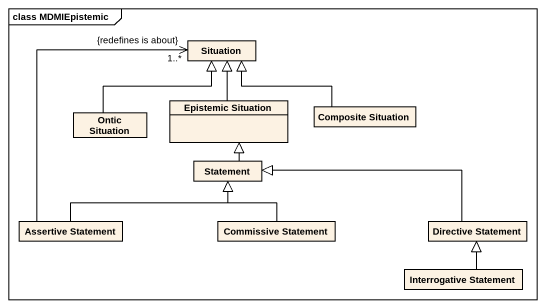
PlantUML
@startuml
mainframe class MDMIEpistemic
hide circle
hide empty members
class Situation
class "Epistemic Situation" as Epistemic_Situation
class "Composite Situation" as Composite_Situation
class "Ontic Situation" as Ontic_Situation
class Statement
class "Assertive Statement" as Assertive_Statement
class "Commissive Statement" as Commissive_Statement
class "Directive Statement" as Directive_Statement
class "Interrogative Statement" as Interrogative_Statement
Epistemic_Situation -up-|> Situation
Composite_Situation -left-|> Situation
Ontic_Situation -up-|> Situation
Statement -up-|> Epistemic_Situation
Assertive_Statement -up-> "1..*\n{redefines is about}" Situation
Assertive_Statement -right-|> Statement
Commissive_Statement -up-|> Statement
Directive_Statement -left-|> Statement
Interrogative_Statement -up-|> Directive_Statement
@enduml
